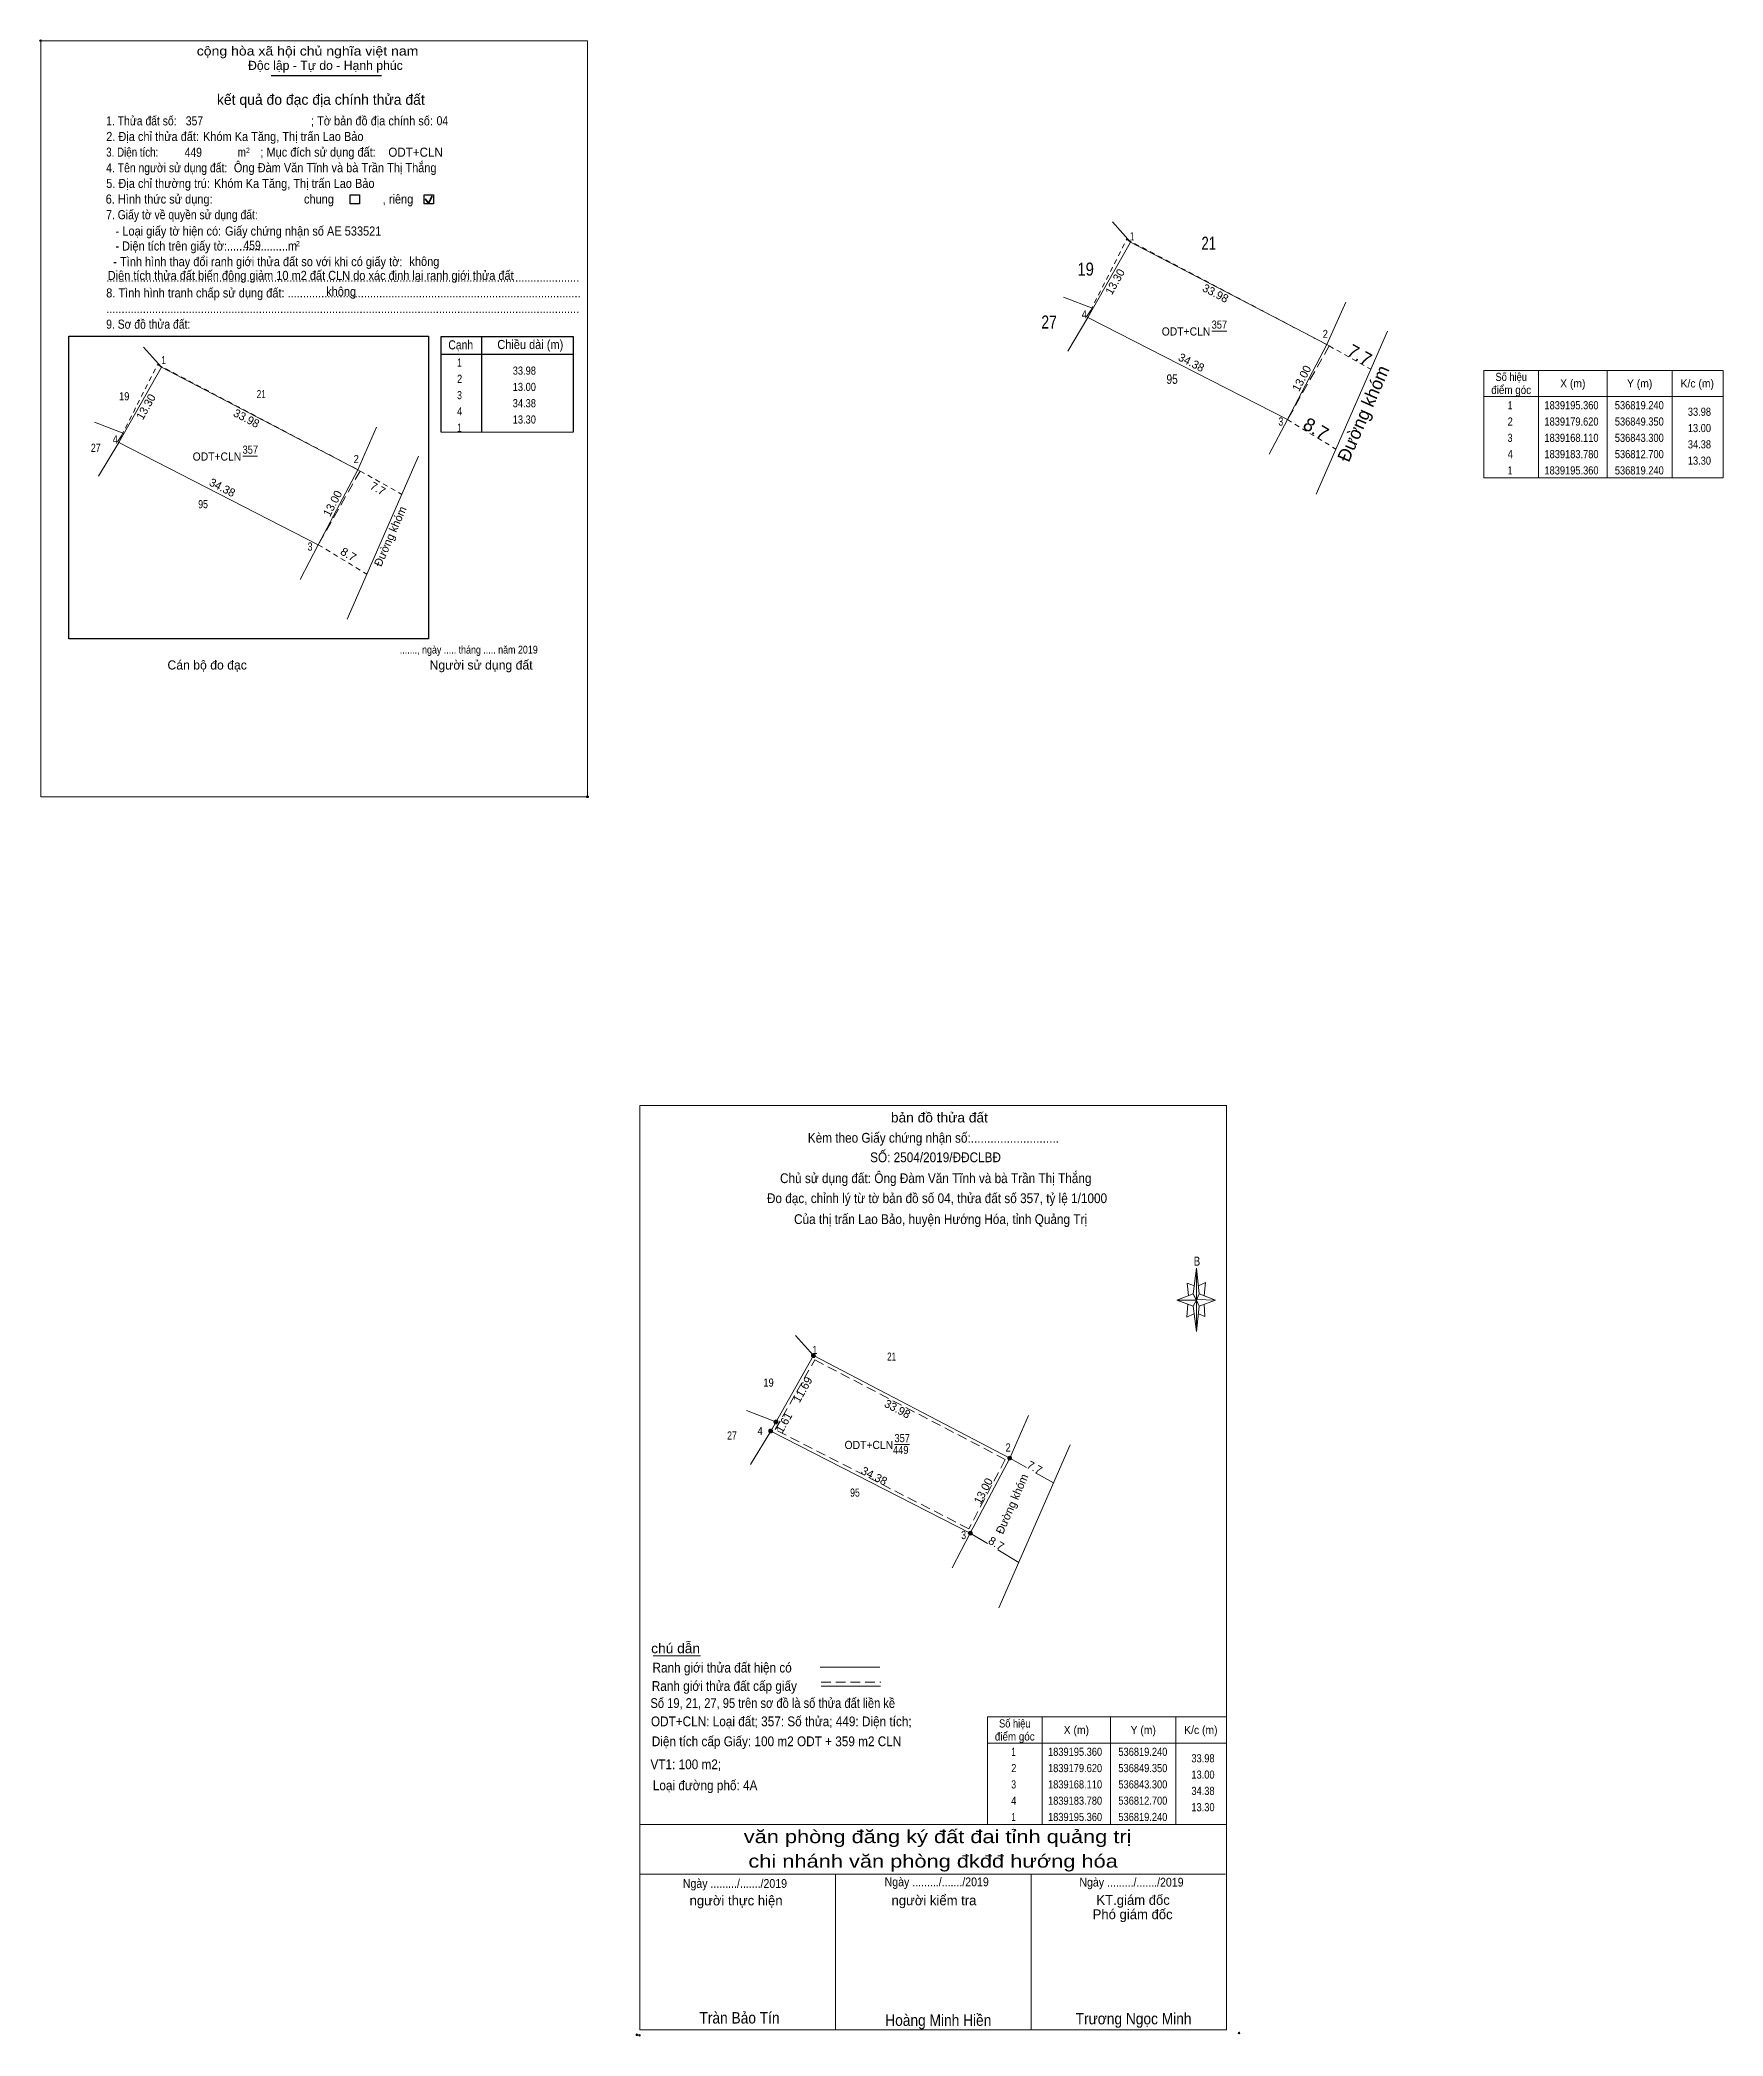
# Model space of a CAD drawing. Header units: metres. Extents: x 536652 to 536910, y 1838920 to 1839226.
import ezdxf
from ezdxf.enums import TextEntityAlignment as Align

# ---------------------------------------------------------------- set-up
doc = ezdxf.new("R2010")
doc.units = ezdxf.units.M
doc.header["$LTSCALE"] = 0.5
doc.header["$PDMODE"] = 32
doc.header["$PDSIZE"] = 0.25
doc.linetypes.add('MEDIUM_DASHED', pattern=[4.5, 3, -1.5])
doc.linetypes.add('SHORT_DASHED', pattern=[2.7, 1.5, -1.2])
for name, color, linetype, lineweight in [('10', 7, 'Continuous', 13), ('17', 7, 'Continuous', 13), ('23', 7, 'Continuous', 13), ('5', 7, 'Continuous', 13), ('6', 7, 'Continuous', 13), ('63', 7, 'Continuous', 13), ('7', 7, 'Continuous', 25), ('8', 7, 'MEDIUM_DASHED', 13)]:
    doc.layers.add(name, color=color, linetype=linetype, lineweight=lineweight)
doc.layers.add('13', color=7, linetype='Continuous')

msp = doc.modelspace()

# ---------------------------------------------------------------- hatches: boundary and pattern name
at = {"layer": '8'}
for points in [[(536770.89, 1839024.51, 1), (536770.29, 1839024.51, 1)], [(536764.35, 1839012.93, 1), (536763.75, 1839012.93, 1)], [(536765.14, 1839014.33, 1), (536764.54, 1839014.33, 1)], [(536801, 1839008.77, 1), (536800.4, 1839008.77, 1)], [(536794.95, 1838997.26, 1), (536794.35, 1838997.26, 1)]]:
    msp.add_hatch(color=256, dxfattribs=at).paths.add_polyline_path(points)

# ---------------------------------------------------------------- linework, layer by layer
at = {"layer": '10'}
for p, q in [((536816.49, 1839198.44), (536819.24, 1839195.36)), ((536808.96, 1839186.93), (536813.49, 1839185.18)), ((536809.6, 1839178.64), (536812.7, 1839183.78)), ((536831.7, 1839181.7), (536833.99, 1839181.7)), ((536847.71, 1839156.67), (536858.64, 1839181.68)), ((536667.84, 1839179.25), (536670.59, 1839176.17)), ((536660.31, 1839167.74), (536664.84, 1839165.99)), ((536660.95, 1839159.45), (536664.05, 1839164.59)), ((536683.05, 1839162.51), (536685.34, 1839162.51)), ((536699.06, 1839137.48), (536709.99, 1839162.49)), ((536767.84, 1839027.59), (536770.59, 1839024.51)), ((536760.31, 1839016.08), (536764.84, 1839014.33)), ((536760.95, 1839007.79), (536764.05, 1839012.93)), ((536783.05, 1839010.85), (536785.34, 1839010.85)), ((536799.06, 1838985.82), (536809.99, 1839010.83))]:
    msp.add_line(p, q, dxfattribs=at)
for points in [[(536849.35, 1839179.62), (536819.24, 1839195.36), (536812.7, 1839183.78), (536843.3, 1839168.11)], [(536700.7, 1839160.43), (536670.59, 1839176.17), (536664.05, 1839164.59), (536694.65, 1839148.92)], [(536800.7, 1839008.77), (536770.59, 1839024.51), (536764.05, 1839012.93), (536794.65, 1838997.26)]]:
    msp.add_lwpolyline(points, dxfattribs=at)
at = {"layer": '17'}
msp.add_line((536746.02, 1838978.43), (536753.26, 1838978.43), dxfattribs=at)
at = {"layer": '23'}
for p, q in [((536849.35, 1839179.62), (536852.24, 1839186.16)), ((536849.35, 1839179.62), (536843.3, 1839168.11)), ((536700.7, 1839160.43), (536703.59, 1839166.97)), ((536843.3, 1839168.11), (536840.51, 1839162.8)), ((536700.7, 1839160.43), (536694.65, 1839148.92)), ((536694.65, 1839148.92), (536691.86, 1839143.61)), ((536800.7, 1839008.77), (536803.59, 1839015.31)), ((536800.7, 1839008.77), (536794.65, 1838997.26)), ((536794.65, 1838997.26), (536791.86, 1838991.95))]:
    msp.add_line(p, q, dxfattribs=at)
at = {"layer": '5'}
for p, q in [((536828.85, 1839034), (536829.35, 1839037.9)), ((536829.75, 1839034), (536832.25, 1839033)), ((536828.85, 1839032.1), (536826.35, 1839033)), ((536829.75, 1839032.1), (536829.35, 1839028.2)), ((536830.65, 1839030.5), (536829.65, 1839030.9)), ((536830.55, 1839032.4), (536830.65, 1839030.5)), ((536743.98, 1838952.56), (536833.98, 1838952.56)), ((536743.98, 1838944.96), (536833.78, 1838944.96)), ((536743.98, 1838944.96), (536833.78, 1838944.96)), ((536743.98, 1838944.96), (536833.78, 1838944.96)), ((536773.98, 1838921.06), (536773.98, 1838944.96)), ((536803.98, 1838921.06), (536803.98, 1838944.96))]:
    msp.add_line(p, q, dxfattribs=at)
for points in [[(536743.98, 1839062.86), (536833.98, 1839062.86), (536833.98, 1838921.06), (536743.98, 1838921.06)], [(536829.35, 1839037.9), (536829.75, 1839034), (536829.35, 1839033)], [(536829.35, 1839033), (536826.35, 1839033), (536828.85, 1839034), (536829.75, 1839032.1), (536832.25, 1839033), (536829.35, 1839033.1)], [(536829.35, 1839033), (536829.35, 1839028.2), (536828.85, 1839032.1)]]:
    msp.add_lwpolyline(points, close=True, dxfattribs=at)
for points in [[(536829.35, 1839033), (536828.85, 1839034), (536826.35, 1839033)], [(536829.05, 1839035.2), (536827.95, 1839035.6), (536828.15, 1839033.7)], [(536829.65, 1839035.2), (536830.75, 1839035.7), (536830.55, 1839033.7)], [(536828.05, 1839032.4), (536827.85, 1839030.4), (536828.95, 1839030.9)], [(536829.35, 1839033), (536829.75, 1839032.1), (536832.25, 1839033)], [(536833.98, 1838921.06), (536743.98, 1838921.06), (536743.98, 1838944.96)]]:
    msp.add_lwpolyline(points, dxfattribs=at)
for p in [(536743.51, 1838920.29), (536743.91, 1838920.22)]:
    msp.add_point(p, dxfattribs=at)
at = {"layer": '6'}
for p, q in [((536771.62, 1838976.69), (536780.76, 1838976.69)), ((536771.76, 1838973.76), (536780.9, 1838973.76))]:
    msp.add_line(p, q, dxfattribs=at)
at = {"layer": '6', "linetype": 'MEDIUM_DASHED'}
msp.add_line((536771.76, 1838974.38), (536780.96, 1838974.38), dxfattribs=at)
at = {"layer": '6'}
msp.add_point((536835.88, 1838920.56), dxfattribs=at)
at = {"layer": '63', "linetype": 'MEDIUM_DASHED'}
for p, q in [((536812.5, 1839183.88), (536812.7, 1839183.78)), ((536663.85, 1839164.69), (536664.05, 1839164.59)), ((536763.85, 1839013.03), (536764.05, 1839012.93))]:
    msp.add_line(p, q, dxfattribs=at)
at = {"layer": '63'}
for p, q in [((536881.83, 1839175.67), (536881.83, 1839159.17)), ((536892.33, 1839175.67), (536892.33, 1839159.17)), ((536902.33, 1839175.67), (536902.33, 1839159.17)), ((536873.43, 1839171.67), (536910.13, 1839171.67)), ((536805.68, 1838969.06), (536805.68, 1838952.56)), ((536816.18, 1838969.06), (536816.18, 1838952.56)), ((536826.18, 1838969.06), (536826.18, 1838952.56)), ((536797.28, 1838965.06), (536833.98, 1838965.06))]:
    msp.add_line(p, q, dxfattribs=at)
for points in [[(536873.43, 1839175.67), (536910.13, 1839175.67), (536910.13, 1839159.17), (536873.43, 1839159.17)], [(536797.28, 1838969.06), (536833.98, 1838969.06), (536833.98, 1838952.56), (536797.28, 1838952.56)]]:
    msp.add_lwpolyline(points, close=True, dxfattribs=at)
at = {"layer": '7', "lineweight": 13}
for p, q in [((536652.07, 1839226.25), (536735.94, 1839226.25)), ((536713.47, 1839166.17), (536733.75, 1839166.17))]:
    msp.add_line(p, q, dxfattribs=at)
at = {"layer": '7'}
for p, q in [((536687.39, 1839220.93), (536704.35, 1839220.93)), ((536713.47, 1839166.17), (536713.47, 1839180.85)), ((536719.67, 1839180.85), (536719.67, 1839166.17)), ((536713.47, 1839178.17), (536733.75, 1839178.17))]:
    msp.add_line(p, q, dxfattribs=at)
at = {"layer": '7', "lineweight": 35}
for p, q in [((536711.53, 1839201.35), (536712.11, 1839202.39)), ((536711.05, 1839201.97), (536711.53, 1839201.35))]:
    msp.add_line(p, q, dxfattribs=at)
at = {"layer": '7', "lineweight": 13}
msp.add_lwpolyline([(536735.94, 1839226.25), (536735.94, 1839110.25), (536652.07, 1839110.25), (536652.07, 1839226.25)], dxfattribs=at)
at = {"layer": '7'}
for points in [[(536699.53, 1839202.59), (536700.97, 1839202.59), (536700.97, 1839201.25), (536699.53, 1839201.25)], [(536710.86, 1839202.59), (536712.3, 1839202.59), (536712.3, 1839201.25), (536710.86, 1839201.25)], [(536656.37, 1839180.93), (536711.55, 1839180.93), (536711.55, 1839134.47), (536656.37, 1839134.47)]]:
    msp.add_lwpolyline(points, close=True, dxfattribs=at)
msp.add_lwpolyline([(536713.47, 1839180.85), (536733.75, 1839180.85), (536733.75, 1839166.17)], dxfattribs=at)
for p in [(536652.07, 1839226.25), (536735.94, 1839110.25)]:
    msp.add_point(p, dxfattribs=at)
at = {"layer": '8'}
for p, q in [((536818.66, 1839195.78), (536819.24, 1839195.36)), ((536813.09, 1839184.81), (536812.5, 1839183.88)), ((536849.71, 1839179.42), (536843.3, 1839168.11)), ((536849.35, 1839179.62), (536849.71, 1839179.42)), ((536670.01, 1839176.59), (536670.59, 1839176.17)), ((536664.44, 1839165.62), (536663.85, 1839164.69)), ((536701.06, 1839160.23), (536694.65, 1839148.92)), ((536700.7, 1839160.43), (536701.06, 1839160.23)), ((536800.7, 1839008.77), (536801.06, 1839008.57))]:
    msp.add_line(p, q, dxfattribs=at)
at = {"layer": '8', "linetype": 'SHORT_DASHED'}
for p, q in [((536849.71, 1839179.42), (536856.09, 1839175.84)), ((536843.3, 1839168.11), (536850.74, 1839163.6)), ((536701.06, 1839160.23), (536707.44, 1839156.65)), ((536694.65, 1839148.92), (536702.09, 1839144.41))]:
    msp.add_line(p, q, dxfattribs=at)
at = {"layer": '8', "linetype": 'Continuous'}
for p, q in [((536800.7, 1839008.77), (536803.3, 1839007.31)), ((536804.68, 1839006.54), (536807.44, 1839004.99)), ((536794.65, 1838997.26), (536797.28, 1838995.67)), ((536798.89, 1838994.69), (536802.09, 1838992.75))]:
    msp.add_line(p, q, dxfattribs=at)
at = {"layer": '8', "linetype": 'SHORT_DASHED'}
for points in [[(536813.09, 1839184.81), (536818.66, 1839195.78), (536849.35, 1839179.62)], [(536664.44, 1839165.62), (536670.01, 1839176.59), (536700.7, 1839160.43)]]:
    msp.add_lwpolyline(points, dxfattribs=at)
at = {"layer": '8'}
msp.add_lwpolyline([(536770.79, 1839023.84), (536800.02, 1839008.56), (536794.44, 1838997.93), (536764.74, 1839013.14)], close=True, dxfattribs=at)
at = {"layer": '8', "linetype": 'Continuous'}
for centre in [(536770.59, 1839024.51), (536764.05, 1839012.93), (536764.84, 1839014.33), (536800.7, 1839008.77), (536794.65, 1838997.26)]:
    msp.add_circle(centre, 0.3, dxfattribs=at)

# ---------------------------------------------------------------- texts
at = {"layer": '10'}
for s, width, p in [('ODT+CLN', 0.95, (536827.75, 1839181.02)), ('357', 0.85, (536832.865, 1839182.07)), ('ODT+CLN', 0.95, (536679.1, 1839161.83)), ('357', 0.85, (536684.215, 1839162.88)), ('357', 0.85, (536784.215, 1839011.22)), ('ODT+CLN', 0.95, (536779.1, 1839010.17)), ('449', 0.85, (536783.99, 1839009.4))]:
    msp.add_text(s, height=1.25, dxfattribs=dict(at, width=width)).set_placement(p, align=Align.CENTER)
at = {"layer": '13', "width": 0.8}
for height, p in [(1.45, (536825.615, 1839173.61)), (1.25, (536676.97, 1839154.52)), (1.25, (536776.97, 1839002.86))]:
    msp.add_text('95', height=height, dxfattribs=at).set_placement(p, align=Align.CENTER)
at = {"layer": '5'}
for s, height, width, p in [('bản đồ thửa đất', 1.5, 1.05, (536789.92, 1839060.28)), ('Kèm theo Giấy chứng nhận số:...........................', 1.5, 0.9, (536789, 1839057.17)), ('SỐ: 2504/2019/ĐĐCLBĐ', 1.5, 0.9, (536789.325, 1839054.18)), ('Chủ sử dụng đất: Ông Đàm Văn Tĩnh và bà Trần Thị Thắng', 1.5, 0.9, (536789.36, 1839050.97)), ('Đo đạc, chỉnh lý từ tờ bản đồ số 04, thửa đất số 357, tỷ lệ 1/1000 ', 1.5, 0.9, (536789.805, 1839047.9)), ('Của thị trấn Lao Bảo, huyện Hướng Hóa, tỉnh Quảng Trị', 1.5, 0.9, (536790.095, 1839044.69)), ('B', 1.378, 0.8, (536829.43, 1839038.3)), ('văn phòng đăng ký đất đai tỉnh quảng trị', 2, 1.25, (536789.645, 1838949.7)), ('chi nhánh văn phòng đkđđ hướng hóa', 2, 1.25, (536788.955, 1838945.94)), ('Ngày ........./......./2019', 1.35, 0.9, (536758.555, 1838942.84)), ('Ngày ........./......./2019', 1.35, 0.9, (536789.505, 1838943.08)), ('Ngày ........./......./2019', 1.35, 0.9, (536819.385, 1838943.03)), ('Tràn Bảo Tín', 1.75, 0.9, (536759.26, 1838922.02)), ('Hoàng Minh Hiền', 1.75, 0.9, (536789.75, 1838921.66)), ('Trương Ngọc Minh', 1.75, 0.9, (536819.705, 1838921.89))]:
    msp.add_text(s, height=height, dxfattribs=dict(at, width=width)).set_placement(p, align=Align.CENTER)
for s, p in [('người kiểm tra', (536789.085, 1838940.17)), ('KT.giám đốc', (536819.635, 1838940.23)), ('người thực hiện', (536758.73, 1838940.15)), ('Phó giám đốc', (536819.56, 1838938.03))]:
    msp.add_text(s, height=1.5, dxfattribs=at).set_placement(p, align=Align.CENTER)
at = {"layer": '6'}
for s, height, width, p in [('ODT+CLN', 1.4, 0.95, (536705.39, 1839208.45)), ('Ông Đàm Văn Tĩnh và bà Trần Thị Thắng', 1.4, 0.9, (536681.69, 1839206.07)), ('chú dẫn', 1.5, 1.05, (536745.71, 1838978.84)), ('Ranh giới thửa đất hiện có ', 1.5, 0.9, (536745.91, 1838975.88)), ('Ranh giới thửa đất cấp giấy', 1.5, 0.9, (536745.8, 1838973.06)), ('Số 19, 21, 27, 95 trên sơ đồ là số thửa đất liền kề', 1.5, 0.85, (536745.6, 1838970.44)), ('ODT+CLN: Loại đất; 357: Số thửa; 449: Diện tích;', 1.5, 0.9, (536745.67, 1838967.63)), ('Diện tích cấp Giấy: 100 m2 ODT + 359 m2 CLN', 1.5, 0.9, (536745.8, 1838964.57)), ('VT1: 100 m2;', 1.5, 0.9, (536745.6, 1838961.04)), ('Loại đường phố: 4A', 1.5, 0.9, (536745.96, 1838957.82))]:
    msp.add_text(s, height=height, dxfattribs=dict(at, width=width)).set_placement(p)
at = {"layer": '63'}
for s, width, p in [(' 1', 0.75, (536819.83, 1839195.6)), (' 4', 0.85, (536812.54, 1839183.64)), (' 2', 0.85, (536849.51, 1839180.63)), (' 1', 0.75, (536671.27, 1839176.63)), ('33.98', 0.85, (536728.03, 1839175.01)), ('13.00', 0.85, (536728.03, 1839172.51)), ('34.38', 0.85, (536728.03, 1839170.01)), ('13.30', 0.85, (536728.03, 1839167.51)), ('33.98', 0.85, (536908.28, 1839168.7)), (' 4', 0.85, (536663.89, 1839164.45)), (' 3', 0.8, (536842.66, 1839167.2)), ('13.00', 0.85, (536908.28, 1839166.2)), (' 2', 0.85, (536700.86, 1839161.44)), ('34.38', 0.85, (536908.28, 1839163.7)), ('13.30', 0.85, (536908.28, 1839161.2)), (' 3', 0.8, (536693.75, 1839148.01)), (' 1', 0.75, (536771.18, 1839024.75)), (' 4', 0.85, (536762.82, 1839012.32)), (' 2', 0.85, (536800.86, 1839009.78)), (' 3', 0.8, (536794.01, 1838996.35)), ('33.98', 0.85, (536832.13, 1838962.09)), ('13.00', 0.85, (536832.13, 1838959.59)), ('34.38', 0.85, (536832.13, 1838957.09)), ('13.30', 0.85, (536832.13, 1838954.59))]:
    msp.add_text(s, height=1.25, dxfattribs=dict(at, width=width)).set_placement(p, align=Align.RIGHT)
for s, rotation, p in [('13.30', 60.544, (536817.4061, 1839188.9677)), ('33.98', 332.402, (536831.9855, 1839186.9496)), ('34.38', 332.883, (536828.2901, 1839176.3272)), ('13.00', 62.272, (536846.0483, 1839174.1592)), ('13.30', 60.544, (536668.7561, 1839169.7777)), ('33.98', 332.402, (536683.3355, 1839167.7596)), ('34.38', 332.883, (536679.6401, 1839157.1372)), ('13.00', 62.272, (536697.3983, 1839154.9692)), ('11.69', 60.544, (536769.4804, 1839018.9777)), ('1.61', 60.544, (536766.6289, 1839013.9277)), ('33.98', 332.402, (536783.1955, 1839015.7696)), ('34.38', 332.883, (536779.6401, 1839005.4772)), ('13.00', 62.272, (536797.2083, 1839003.4492))]:
    msp.add_text(s, height=1.25, rotation=rotation, dxfattribs=at).set_placement(p, align=Align.CENTER)
for s, width, p in [(' 2', 0.85, (536716.125, 1839173.75)), (' 1', 0.75, (536716.12, 1839176.25)), ('Số hiệu', 0.85, (536877.63, 1839174.05)), (' 3', 0.8, (536716.115, 1839171.25)), ('điểm góc', 0.9, (536877.63, 1839172.05)), ('X (m)', 0.95, (536887.08, 1839173.05)), ('Y (m)', 0.95, (536897.335, 1839173.05)), ('K/c (m)', 0.95, (536906.175, 1839173.05)), (' 4', 0.85, (536716.12, 1839168.75)), (' 1', 0.75, (536877.28, 1839169.7)), ('1839195.360', 0.85, (536886.88, 1839169.7)), ('536819.240', 0.85, (536897.28, 1839169.7)), (' 1', 0.75, (536716.12, 1839166.25)), (' 3', 0.8, (536877.275, 1839164.7)), (' 2', 0.85, (536877.285, 1839167.2)), ('1839179.620', 0.85, (536886.88, 1839167.2)), ('1839168.110', 0.85, (536886.88, 1839164.7)), ('536849.350', 0.85, (536897.28, 1839167.2)), ('536843.300', 0.85, (536897.28, 1839164.7)), (' 4', 0.85, (536877.28, 1839162.2)), ('1839183.780', 0.85, (536886.88, 1839162.2)), ('536812.700', 0.85, (536897.28, 1839162.2)), (' 1', 0.75, (536877.28, 1839159.7)), ('1839195.360', 0.85, (536886.88, 1839159.7)), ('536819.240', 0.85, (536897.28, 1839159.7)), ('điểm góc', 0.9, (536801.48, 1838965.44)), ('Số hiệu', 0.85, (536801.48, 1838967.44)), ('X (m)', 0.95, (536810.93, 1838966.44)), ('Y (m)', 0.95, (536821.185, 1838966.44)), ('K/c (m)', 0.95, (536830.025, 1838966.44)), (' 1', 0.75, (536801.13, 1838963.09)), ('1839195.360', 0.85, (536810.73, 1838963.09)), ('536819.240', 0.85, (536821.13, 1838963.09)), (' 2', 0.85, (536801.135, 1838960.59)), ('1839179.620', 0.85, (536810.73, 1838960.59)), ('536849.350', 0.85, (536821.13, 1838960.59)), (' 3', 0.8, (536801.125, 1838958.09)), ('1839168.110', 0.85, (536810.73, 1838958.09)), ('536843.300', 0.85, (536821.13, 1838958.09)), (' 4', 0.85, (536801.13, 1838955.59)), (' 1', 0.75, (536801.13, 1838953.09)), ('1839183.780', 0.85, (536810.73, 1838955.59)), ('1839195.360', 0.85, (536810.73, 1838953.09)), ('536812.700', 0.85, (536821.13, 1838955.59)), ('536819.240', 0.85, (536821.13, 1838953.09))]:
    msp.add_text(s, height=1.25, dxfattribs=dict(at, width=width)).set_placement(p, align=Align.CENTER)
at = {"layer": '7'}
for s, height, width, p in [('cộng hòa xã hội chủ nghĩa việt nam', 1.4, 1.15, (536676, 1839223.98)), ('1. Thửa đất số:', 1.4, 0.85, (536662.11, 1839213.26)), ('357', 1.4, 0.85, (536674.32, 1839213.26)), ('; Tờ bản đồ địa chính số:', 1.4, 0.9, (536693.52, 1839213.26)), ('04', 1.4, 0.85, (536712.79, 1839213.28)), ('2. Địa chỉ thửa đất:', 1.4, 0.9, (536662.11, 1839210.86)), ('Khóm Ka Tăng, Thị trấn Lao Bảo', 1.4, 0.9, (536676.95, 1839210.86)), ('3. Diện tích:', 1.4, 0.8, (536662.11, 1839208.46)), ('449', 1.4, 0.85, (536674.14, 1839208.43)), ('m', 1.4, 0.8, (536682.29, 1839208.46)), ('2', 0.7999, 0.8, (536683.55, 1839209.02)), ('; Mục đích sử dụng đất:', 1.4, 0.9, (536685.76, 1839208.46)), ('4. Tên người sử dụng đất:', 1.4, 0.85, (536662.11, 1839206.06)), ('6. Hình thức sử dụng:', 1.4, 0.9, (536662.03, 1839201.26)), ('5. Địa chỉ thường trú:', 1.4, 0.9, (536662.11, 1839203.66)), ('Khóm Ka Tăng, Thị trấn Lao Bảo', 1.4, 0.9, (536678.64, 1839203.66)), ('chung                , riêng', 1.4, 0.9, (536692.45, 1839201.26)), ('7. Giấy tờ về quyền sử dụng đất:', 1.4, 0.85, (536662.11, 1839198.86)), ('     - Loại giấy tờ hiện có:', 1.4, 0.9, (536661.22, 1839196.35)), ('    Giấy chứng nhận số AE 533521', 1.4, 0.9, (536678.46, 1839196.35)), ('     - Tình hình thay đổi ranh giới thửa đất so với khi có giấy tờ:', 1.4, 0.9, (536660.86, 1839191.66)), ('   - Diện tích trên giấy tờ:....................m', 1.4, 0.9, (536662.11, 1839194.06)), ('459', 1.4, 0.85, (536683.16, 1839194.16)), ('2', 0.7999, 0.8, (536691.23, 1839194.72)), ('không', 1.4, 0.9, (536708.62, 1839191.69)), ('Diện tích thửa đất biến động giảm 10 m2 đất CLN do xác định lại ranh giới thửa đất', 1.4, 0.9, (536662.34, 1839189.54)), ('8. Tình hình tranh chấp sử dụng đất: ................................................................................................', 1.4, 0.9, (536662.11, 1839186.86)), ('...........................................................................................................................................................', 1.4, 0.9, (536662.11, 1839189.26)), ('không', 1.4, 0.9, (536695.85, 1839187.07)), ('...........................................................................................................................................................', 1.4, 0.9, (536662.11, 1839184.46)), ('9. Sơ đồ thửa đất:', 1.4, 0.85, (536662.11, 1839182.06)), ('Cạnh', 1.4, 0.85, (536714.59, 1839178.89)), ('Chiều dài (m)', 1.4, 0.9, (536722.11, 1839178.94)), ('......., ngày ..... tháng ..... năm 2019', 1.2, 0.85, (536707.15, 1839132.22))]:
    msp.add_text(s, height=height, dxfattribs=dict(at, width=width)).set_placement(p)
for s, p in [('Độc lập - Tự do - Hạnh phúc', (536683.87, 1839221.77)), ('Cán bộ đo đạc', (536671.51, 1839129.77)), ('Người sử dụng đất', (536711.71, 1839129.77))]:
    msp.add_text(s, height=1.4, dxfattribs=at).set_placement(p)
for s, height, p in [('kết quả đo đạc địa chính thửa đất', 1.6, (536695.035, 1839216.42)), ('.', 0.4001, (536735.9437, 1839110.06))]:
    msp.add_text(s, height=height, dxfattribs=at).set_placement(p, align=Align.CENTER)
at = {"layer": '8'}
for s, height, width, p in [('21', 2, 0.75, (536831.24, 1839194.19)), ('19', 2, 0.85, (536812.355, 1839190.21)), ('27', 2, 0.8, (536806.745, 1839182.09)), ('19', 1.25, 0.85, (536664.875, 1839171.07)), ('21', 1.25, 0.75, (536685.895, 1839171.41)), ('27', 1.25, 0.8, (536660.51, 1839163.17)), ('21', 1.25, 0.75, (536782.595, 1839023.72)), ('19', 1.25, 0.85, (536763.715, 1839019.74)), ('27', 1.25, 0.8, (536758.1, 1839011.62))]:
    msp.add_text(s, height=height, dxfattribs=dict(at, width=width)).set_placement(p, align=Align.CENTER)
for s, height, rotation, p in [('7.7', 2, 330.715, (536853.8958, 1839177.1548)), ('Đường khóm', 2, 66.393, (536855.8669, 1839168.6546)), ('7.7', 1.25, 330.715, (536703.4643, 1839156.9926)), ('Đường khóm', 1.25, 66.393, (536706.2523, 1839149.9597)), ('Đường khóm', 1.25, 66.393, (536801.6323, 1839001.4997)), ('7.7', 1.25, 330.715, (536804.2243, 1839006.7926))]:
    msp.add_text(s, height=height, rotation=rotation, dxfattribs=at).set_placement(p, align=Align.CENTER)
at = {"layer": '8', "width": 1.05}
for height, p in [(2, (536847.1616, 1839165.8676)), (1.25, (536698.946, 1839146.9092)), (1.25, (536798.316, 1838995.1392))]:
    msp.add_text('8.7', height=height, rotation=328.776, dxfattribs=at).set_placement(p, align=Align.CENTER)

doc.saveas('drawing.dxf')
